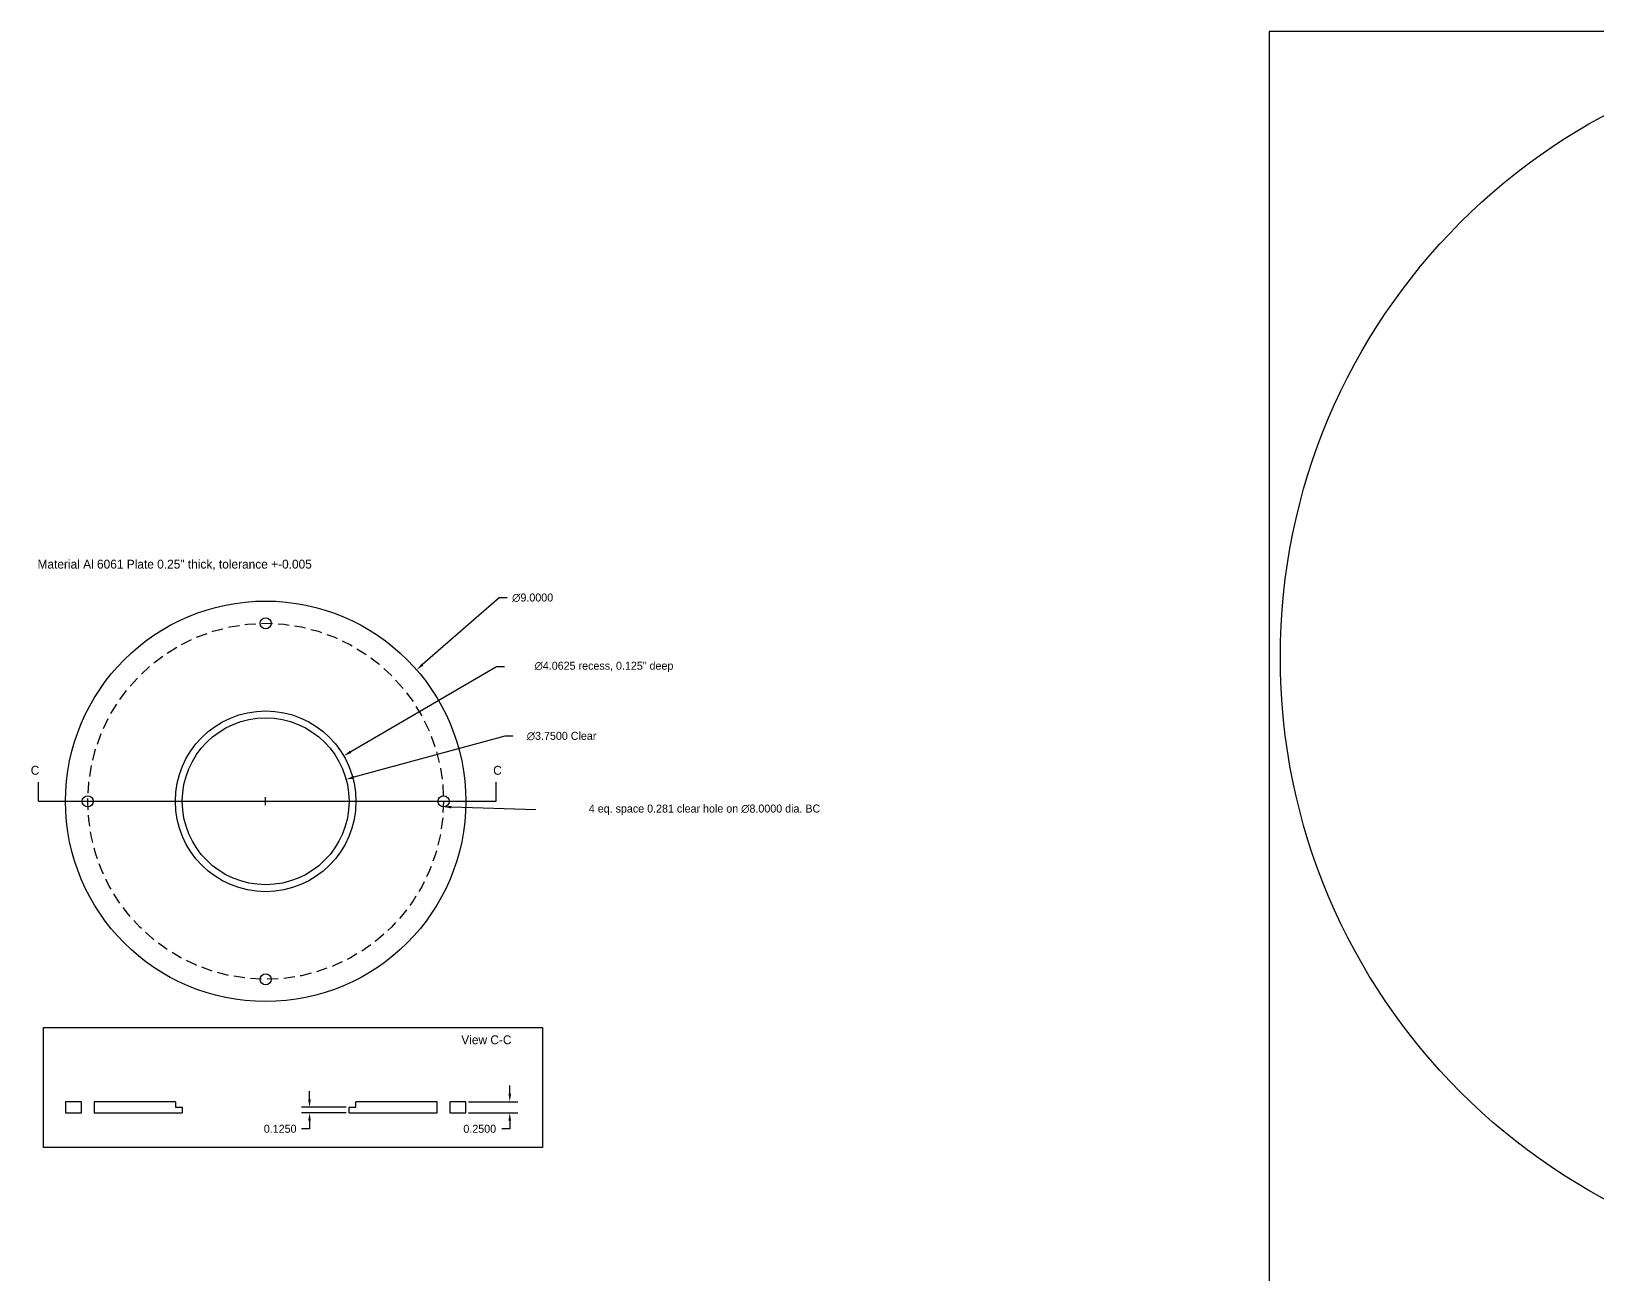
# Model space of a CAD drawing. Header units: inches. Extents: x -116 to 250, y -199 to 80.
# Drawn here: x 57.98 to 93.2, y -162.63 to -134.69 of the extents above; entities that cross this region are included whole.
import ezdxf

# ---------------------------------------------------------------- set-up
doc = ezdxf.new("R2010")
doc.units = ezdxf.units.IN
doc.header["$MEASUREMENT"] = 0
doc.linetypes.add('HIDDEN', pattern=[0.375, 0.25, -0.125])
doc.dimstyles.get("Standard").update_dxf_attribs({"dimtxt": 0.18, "dimasz": 0.18, "dimexe": 0.18, "dimexo": 0.0625, "dimgap": 0.09, "dimtad": 0, "dimtih": 1, "dimtoh": 1, "dimdec": 4, "dimzin": 0, "dimdsep": 46, "dimtxsty": 'Standard', "dimcen": 0.09, "dimadec": 0, "dimazin": 0, "dimtfac": 1, "dimtdec": 4, "dimtofl": 0, "dimtmove": 0, "dimatfit": 3, "dimfxl": 1, "dimtolj": 1, "dimtzin": 0, "dimarcsym": 0})

# ---------------------------------------------------------------- blocks, each defined once
blk = doc.blocks.new('*D103')
at = {"color": 0, "lineweight": -2, "transparency": 16777216}
for p, q in [((68.439, -148.97), (65.159, -150.878)), ((68.619, -148.97), (68.439, -148.97)), ((63.157, -151.99), (63.337, -151.99)), ((63.247, -152.08), (63.247, -151.9))]:
    blk.add_line(p, q, dxfattribs=at)
at = {"color": 0, "transparency": 16777216}
blk.add_solid([(65.143, -150.852), (65.174, -150.904), (65.003, -150.969)], dxfattribs=at)
at = {"layer": 'Defpoints', "color": 0, "transparency": 16777216}
for p in [(65.003, -150.969), (61.491, -153.011)]:
    blk.add_point(p, dxfattribs=at)
at = {"color": 0, "transparency": 16777216, "insert": (70.854, -148.97), "char_height": 0.18, "attachment_point": 5}
blk.add_mtext('\\A1;∅4.0625 recess, 0.125" deep', dxfattribs=at)
blk = doc.blocks.new('*D104')
at = {"color": 0, "lineweight": -2, "transparency": 16777216}
for p, q in [((68.626, -150.525), (65.23, -151.45)), ((68.806, -150.525), (68.626, -150.525)), ((63.157, -151.99), (63.337, -151.99)), ((63.247, -152.08), (63.247, -151.9))]:
    blk.add_line(p, q, dxfattribs=at)
at = {"color": 0, "transparency": 16777216}
blk.add_solid([(65.222, -151.421), (65.238, -151.479), (65.056, -151.497)], dxfattribs=at)
at = {"layer": 'Defpoints', "color": 0, "transparency": 16777216}
for p in [(65.056, -151.497), (61.438, -152.483)]:
    blk.add_point(p, dxfattribs=at)
at = {"color": 0, "transparency": 16777216, "insert": (69.901, -150.525), "char_height": 0.18, "attachment_point": 5}
blk.add_mtext('\\A1;∅3.7500 Clear', dxfattribs=at)
blk = doc.blocks.new('*D105')
at = {"color": 0, "lineweight": -2, "transparency": 16777216}
for p, q in [((63.157, -151.99), (63.337, -151.99)), ((63.247, -152.08), (63.247, -151.9)), ((69.321, -152.18), (67.425, -152.121))]:
    blk.add_line(p, q, dxfattribs=at)
at = {"color": 0, "transparency": 16777216}
blk.add_solid([(67.426, -152.091), (67.424, -152.151), (67.245, -152.115)], dxfattribs=at)
at = {"layer": 'Defpoints', "color": 0, "transparency": 16777216}
for p in [(59.249, -151.865), (67.245, -152.115)]:
    blk.add_point(p, dxfattribs=at)
at = {"color": 0, "transparency": 16777216, "insert": (73.116, -152.18), "char_height": 0.18, "attachment_point": 5}
blk.add_mtext('\\A1;4 eq. space 0.281 clear hole on ∅8.0000 dia. BC', dxfattribs=at)
blk = doc.blocks.new('*D106')
at = {"color": 0, "lineweight": -2, "transparency": 16777216}
for p, q in [((68.501, -147.416), (66.777, -148.917)), ((68.681, -147.416), (68.501, -147.416)), ((63.157, -151.99), (63.337, -151.99)), ((63.247, -152.08), (63.247, -151.9))]:
    blk.add_line(p, q, dxfattribs=at)
at = {"color": 0, "transparency": 16777216}
blk.add_solid([(66.757, -148.894), (66.796, -148.94), (66.641, -149.035)], dxfattribs=at)
at = {"layer": 'Defpoints', "color": 0, "transparency": 16777216}
for p in [(66.641, -149.035), (59.853, -154.945)]:
    blk.add_point(p, dxfattribs=at)
at = {"color": 0, "transparency": 16777216, "insert": (69.251, -147.416), "char_height": 0.18, "attachment_point": 5}
blk.add_mtext('\\A1;∅9.0000', dxfattribs=at)
blk = doc.blocks.new('*D107')
at = {"color": 0, "lineweight": -2, "transparency": 16777216}
for p, q in [((68.736, -158.56), (68.736, -158.38)), ((67.81, -158.74), (68.916, -158.74)), ((67.81, -158.99), (68.916, -158.99)), ((68.736, -159.17), (68.736, -159.35)), ((68.736, -159.35), (68.556, -159.35))]:
    blk.add_line(p, q, dxfattribs=at)
at = {"color": 0, "transparency": 16777216}
for points in [[(68.706, -158.56), (68.766, -158.56), (68.736, -158.74)], [(68.706, -159.17), (68.766, -159.17), (68.736, -158.99)]]:
    blk.add_solid(points, dxfattribs=at)
at = {"layer": 'Defpoints', "color": 0, "transparency": 16777216}
for p in [(67.747, -158.74), (67.747, -158.99), (68.736, -158.99)]:
    blk.add_point(p, dxfattribs=at)
at = {"color": 0, "transparency": 16777216, "insert": (68.061, -159.35), "char_height": 0.18, "attachment_point": 5}
blk.add_mtext('\\A1;0.2500', dxfattribs=at)
blk = doc.blocks.new('*D108')
at = {"color": 0, "lineweight": -2, "transparency": 16777216}
for p, q in [((64.233, -158.685), (64.233, -158.505)), ((65.06, -158.865), (64.053, -158.865)), ((65.06, -158.99), (64.053, -158.99)), ((64.233, -159.17), (64.233, -159.35)), ((64.233, -159.35), (64.053, -159.35))]:
    blk.add_line(p, q, dxfattribs=at)
at = {"color": 0, "transparency": 16777216}
for points in [[(64.203, -158.685), (64.263, -158.685), (64.233, -158.865)], [(64.203, -159.17), (64.263, -159.17), (64.233, -158.99)]]:
    blk.add_solid(points, dxfattribs=at)
at = {"layer": 'Defpoints', "color": 0, "transparency": 16777216}
for p in [(64.233, -158.99), (65.122, -158.865), (65.122, -158.99)]:
    blk.add_point(p, dxfattribs=at)
at = {"color": 0, "transparency": 16777216, "insert": (63.573, -159.35), "char_height": 0.18, "attachment_point": 5}
blk.add_mtext('\\A1;0.1250', dxfattribs=at)

msp = doc.modelspace()

# ---------------------------------------------------------------- linework, layer by layer
for p, q in [((85.8145, -134.68699), (85.8145, -182.68699)), ((133.8145, -134.68699), (85.8145, -134.68699)), ((58.14108, -151.98993), (58.14108, -151.55971)), ((68.42712, -151.98993), (68.42712, -151.55971)), ((58.14108, -151.98993), (68.42712, -151.98993)), ((58.74707, -158.98993), (59.10657, -158.98993)), ((59.38757, -158.98993), (61.37207, -158.98993)), ((65.12207, -158.98993), (67.10657, -158.98993)), ((67.38757, -158.98993), (67.74707, -158.98993))]:
    msp.add_line(p, q)
at = {"color": 7}
msp.add_line((63.24707, -151.98993), (63.24707, -151.98993), dxfattribs=at)
msp.add_lwpolyline([(58.25284, -157.07417), (69.46937, -157.07417), (69.46937, -159.77127), (58.25284, -159.77127)], close=True)
for points in [[(59.10657, -158.73993), (58.74707, -158.73993), (58.74707, -158.98993), (59.10657, -158.98993)], [(59.10657, -158.98993), (59.10657, -158.73993)], [(61.21582, -158.73993), (59.38757, -158.73993)], [(59.38757, -158.73993), (59.38757, -158.98993)], [(61.21582, -158.73993), (61.21582, -158.86493), (61.37207, -158.86493)], [(65.12207, -158.86493), (65.27832, -158.86493), (65.27832, -158.73993)], [(67.10657, -158.73993), (65.27832, -158.73993)], [(67.10657, -158.98993), (67.10657, -158.73993)], [(67.38757, -158.98993), (67.74707, -158.98993), (67.74707, -158.73993), (67.38757, -158.73993)], [(67.38757, -158.73993), (67.38757, -158.98993)], [(59.38757, -158.98993), (61.37207, -158.98993)], [(61.37207, -158.86493), (61.37207, -158.98993)], [(65.12207, -158.98993), (65.12207, -158.86493)], [(65.12207, -158.98993), (67.10657, -158.98993)]]:
    msp.add_lwpolyline(points)
msp.add_circle((99.8795, -148.75199), 13.815)
for centre, radius in [((63.24707, -151.98993), 4.5), ((63.24707, -147.98993), 0.125), ((63.24707, -151.98993), 2.03125), ((63.24707, -151.98993), 1.875), ((59.24707, -151.98993), 0.125), ((67.24707, -151.98993), 0.125), ((63.24707, -155.98993), 0.125)]:
    msp.add_circle(centre, radius, dxfattribs=at)
at = {"linetype": 'HIDDEN'}
msp.add_circle((63.24707, -151.98993), 4, dxfattribs=at)

# ---------------------------------------------------------------- texts
at = {"char_height": 0.2, "attachment_point": 1}
for s, width, insert in [('Material Al 6061 Plate 0.25" thick, tolerance +-0.005', 6.6804201, (58.11681, -146.56021)), ('C^I^I^I^I^I^I^I^I^I^I^I^I^IC', 11.0316771, (57.96384, -151.19313)), ('View C-C', 5.2960033, (67.64575, -157.24898))]:
    msp.add_mtext_dynamic_manual_height_columns(s, width=width, gutter_width=1, heights=[0], dxfattribs=dict(at, insert=insert))

# ---------------------------------------------------------------- dimensions: what is measured, and where the dimension line sits
dim = msp.add_diameter_dim_2p(p1=(59.85312, -154.94477), p2=(66.64102, -149.03508), dimstyle='Standard')
dim.commit()
dim.dimension.update_dxf_attribs({"geometry": '*D106', "text_midpoint": (69.2512, -147.41557), "dimtype": 163})
for p1, p2, text, picture, middle in [((61.49121, -153.01117), (65.00293, -150.96868), '<> recess, 0.125" deep', '*D103', (70.85399, -148.97021)), ((61.43799, -152.48271), (65.05616, -151.49714), '<> Clear', '*D104', (69.90061, -150.52484)), ((59.24903, -151.86494), (67.24512, -152.11491), '4 eq. space 0.281 clear hole on <> dia. BC', '*D105', (69.32106, -152.17981))]:
    dim = msp.add_diameter_dim_2p(p1=p1, p2=p2, text=text, dimstyle='Standard')
    dim.commit()
    dim.dimension.update_dxf_attribs({"geometry": picture, "text_midpoint": middle, "dimtype": 163})
for base, p1, p2, picture, middle in [((68.73557, -158.98993), (67.74707, -158.73993), (67.74707, -158.98993), '*D107', (68.06057, -159.34993)), ((64.23265, -158.98993), (65.12207, -158.86493), (65.12207, -158.98993), '*D108', (63.57265, -159.34993))]:
    dim = msp.add_linear_dim(base=base, p1=p1, p2=p2, angle=90, dimstyle='Standard')
    dim.commit()
    dim.dimension.update_dxf_attribs({"geometry": picture, "text_midpoint": middle})

doc.saveas('drawing.dxf')
